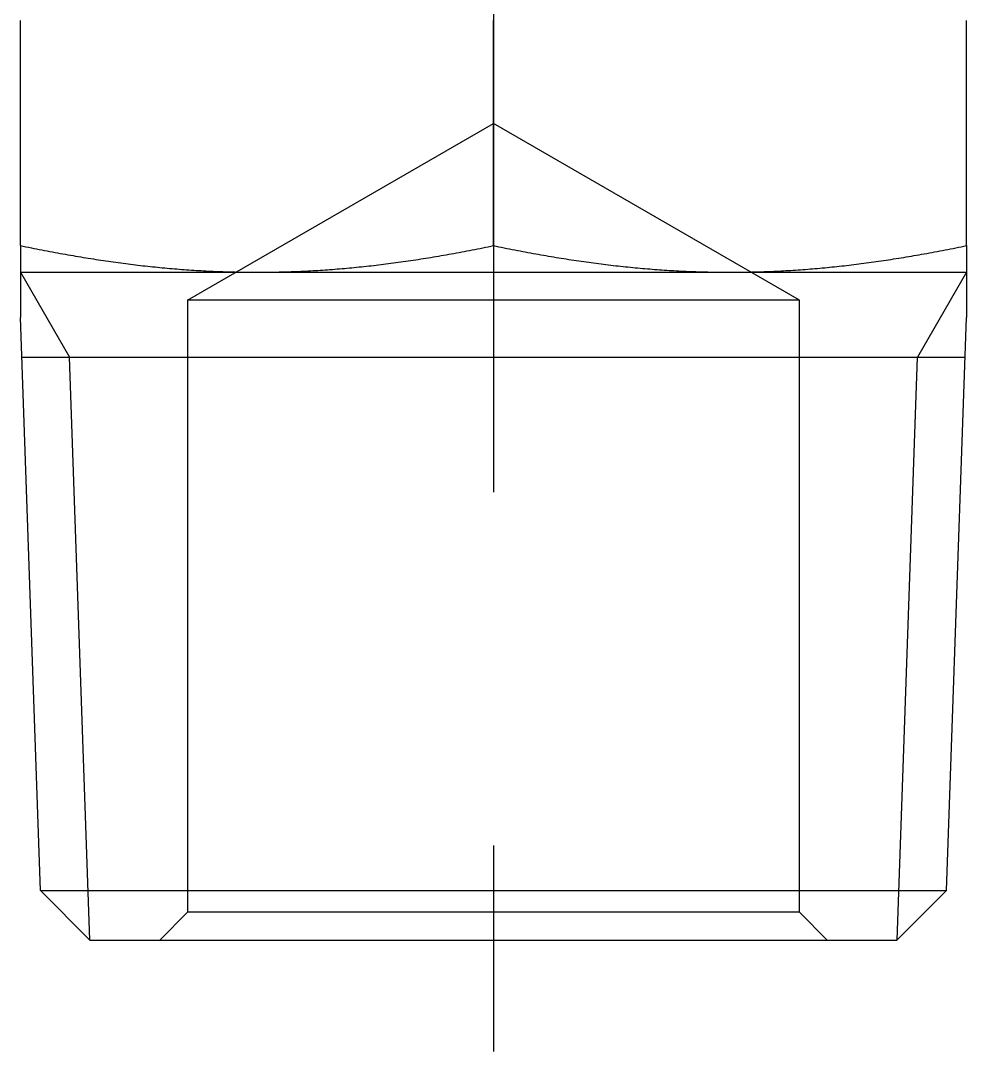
# Model space of a CAD drawing. Extents: x -15 to 88, y -14 to 40.
# Drawn here: x 65.83 to 82.83, y -2 to 16.52 of the extents above; entities that cross this region are included whole.
import ezdxf

# ---------------------------------------------------------------- set-up
doc = ezdxf.new("R2010")
doc.units = 0
doc.linetypes.add('CENTER', pattern=[50.8, 31.75, -6.35, 6.35, -6.35])
doc.linetypes.add('DASHED', pattern=[19.05, 12.7, -6.35])
doc.layers.get('0').update_dxf_attribs({"linetype": 'CONTINUOUS'})
doc.layers.add('CENTER', color=1, linetype='CENTER')

msp = doc.modelspace()

# ---------------------------------------------------------------- linework, layer by layer
at = {"color": 7, "linetype": 'CONTINUOUS'}
for p, q in [((65.82802, 12.4786), (65.82802, 16.5214)), ((74.32802, 12.4786), (74.32802, 16.5214)), ((82.82802, 12.4786), (82.82802, 16.5214)), ((65.82802, 12.4786), (65.82802, 12)), ((82.82802, 12.4786), (82.82802, 12)), ((65.82802, 12), (82.82802, 12)), ((65.82802, 12), (65.82802, 11.18953)), ((82.82802, 12), (82.82802, 11.18953)), ((66.18776, 0.88793), (65.82802, 11.18953)), ((82.46828, 0.88793), (82.82802, 11.18953)), ((65.85301, 10.47409), (82.80304, 10.47409)), ((66.18776, 0.88793), (82.46624, 0.88793)), ((66.18776, 0.88793), (67.07474, 0.00095)), ((82.46828, 0.88793), (81.58036, 0)), ((67.07477, 0), (81.58036, 0))]:
    msp.add_line(p, q, dxfattribs=at)
at = {"color": 3, "linetype": 'DASHED'}
for p, q in [((68.82802, 11.5), (74.32802, 14.67543)), ((79.82802, 11.5), (74.32802, 14.67543)), ((79.82802, 11.5), (68.82802, 11.5)), ((68.82802, 11.5), (68.82802, 0.5)), ((79.82802, 0.5), (79.82802, 11.5)), ((68.82802, 0.5), (68.32802, 0)), ((79.82802, 0.5), (68.82802, 0.5)), ((80.32802, 0), (79.82802, 0.5))]:
    msp.add_line(p, q, dxfattribs=at)
at = {"color": 3, "linetype": 'CONTINUOUS'}
for p, q in [((65.82802, 12), (66.70901, 10.47409)), ((82.82802, 12), (81.94704, 10.47409)), ((67.07477, 0), (66.70901, 10.47409)), ((81.58128, 0), (81.94704, 10.47409))]:
    msp.add_line(p, q, dxfattribs=at)
at = {"color": 7}
for points in [[(65.828, 12.4786, 0), (65.8764, 12.4685, 0), (65.9247, 12.4585, 0), (65.9728, 12.4486, 0), (66.0208, 12.4388, 0), (66.0686, 12.4291, 0), (66.1163, 12.4196, 0), (66.1638, 12.4102, 0), (66.2113, 12.4009, 0), (66.2586, 12.3917, 0), (66.3057, 12.3826, 0), (66.3528, 12.3736, 0), (66.3997, 12.3647, 0), (66.4465, 12.356, 0), (66.4932, 12.3474, 0), (66.5397, 12.3388, 0), (66.5862, 12.3304, 0), (66.6325, 12.3221, 0), (66.6787, 12.3139, 0), (66.7249, 12.3059, 0), (66.7709, 12.2979, 0), (66.8168, 12.29, 0), (66.8626, 12.2823, 0), (66.9083, 12.2746, 0), (66.9539, 12.2671, 0), (66.9994, 12.2597, 0), (67.0449, 12.2523, 0), (67.0902, 12.2451, 0), (67.1354, 12.238, 0), (67.1806, 12.231, 0), (67.2257, 12.2241, 0), (67.2707, 12.2173, 0), (67.3156, 12.2107, 0), (67.3605, 12.2041, 0), (67.4052, 12.1976, 0), (67.4499, 12.1913, 0), (67.4945, 12.185, 0), (67.5391, 12.1788, 0), (67.5836, 12.1728, 0), (67.628, 12.1669, 0), (67.6724, 12.161, 0), (67.7167, 12.1553, 0), (67.7609, 12.1496, 0), (67.8051, 12.1441, 0), (67.8492, 12.1387, 0), (67.8933, 12.1334, 0), (67.9374, 12.1282, 0), (67.9813, 12.123, 0), (68.0253, 12.118, 0), (68.0692, 12.1131, 0), (68.113, 12.1083, 0), (68.1568, 12.1036, 0), (68.2006, 12.099, 0), (68.2444, 12.0945, 0), (68.2881, 12.0901, 0), (68.3317, 12.0859, 0), (68.3754, 12.0817, 0), (68.419, 12.0776, 0), (68.4626, 12.0736, 0), (68.5062, 12.0697, 0), (68.5497, 12.066, 0), (68.5933, 12.0623, 0), (68.6368, 12.0587, 0), (68.6803, 12.0553, 0), (68.7238, 12.0519, 0), (68.7673, 12.0487, 0), (68.8107, 12.0455, 0), (68.8542, 12.0425, 0), (68.8977, 12.0395, 0), (68.9411, 12.0367, 0), (68.9846, 12.0339, 0), (69.0281, 12.0313, 0), (69.0716, 12.0288, 0), (69.115, 12.0264, 0), (69.1585, 12.024, 0), (69.202, 12.0218, 0), (69.2455, 12.0197, 0), (69.2891, 12.0177, 0), (69.3326, 12.0158, 0), (69.3762, 12.014, 0), (69.4198, 12.0123, 0), (69.4634, 12.0108, 0), (69.5071, 12.0093, 0), (69.5507, 12.0079, 0), (69.5944, 12.0067, 0), (69.6382, 12.0055, 0), (69.682, 12.0045, 0), (69.7258, 12.0035, 0), (69.7696, 12.0027, 0), (69.8135, 12.002, 0), (69.8575, 12.0014, 0), (69.9015, 12.0009, 0), (69.9455, 12.0005, 0), (69.9896, 12.0002, 0), (70.0338, 12.0001, 0), (70.078, 12, 0)], [(70.078, 12, 0), (70.1222, 12.0001, 0), (70.1664, 12.0002, 0), (70.2105, 12.0005, 0), (70.2546, 12.0009, 0), (70.2986, 12.0014, 0), (70.3425, 12.002, 0), (70.3864, 12.0027, 0), (70.4303, 12.0035, 0), (70.4741, 12.0045, 0), (70.5179, 12.0055, 0), (70.5616, 12.0067, 0), (70.6053, 12.0079, 0), (70.649, 12.0093, 0), (70.6926, 12.0108, 0), (70.7363, 12.0123, 0), (70.7799, 12.014, 0), (70.8234, 12.0158, 0), (70.867, 12.0177, 0), (70.9105, 12.0197, 0), (70.954, 12.0218, 0), (70.9975, 12.024, 0), (71.041, 12.0264, 0), (71.0845, 12.0288, 0), (71.128, 12.0313, 0), (71.1714, 12.0339, 0), (71.2149, 12.0367, 0), (71.2584, 12.0395, 0), (71.3018, 12.0425, 0), (71.3453, 12.0455, 0), (71.3888, 12.0487, 0), (71.4323, 12.0519, 0), (71.4757, 12.0553, 0), (71.5193, 12.0587, 0), (71.5628, 12.0623, 0), (71.6063, 12.066, 0), (71.6499, 12.0697, 0), (71.6934, 12.0736, 0), (71.737, 12.0776, 0), (71.7807, 12.0817, 0), (71.8243, 12.0859, 0), (71.868, 12.0901, 0), (71.9117, 12.0945, 0), (71.9554, 12.099, 0), (71.9992, 12.1036, 0), (72.043, 12.1083, 0), (72.0869, 12.1131, 0), (72.1308, 12.118, 0), (72.1747, 12.123, 0), (72.2187, 12.1282, 0), (72.2627, 12.1334, 0), (72.3068, 12.1387, 0), (72.3509, 12.1441, 0), (72.3951, 12.1496, 0), (72.4394, 12.1553, 0), (72.4837, 12.161, 0), (72.528, 12.1669, 0), (72.5725, 12.1728, 0), (72.617, 12.1788, 0), (72.6615, 12.185, 0), (72.7061, 12.1913, 0), (72.7508, 12.1976, 0), (72.7956, 12.2041, 0), (72.8404, 12.2107, 0), (72.8854, 12.2173, 0), (72.9304, 12.2241, 0), (72.9754, 12.231, 0), (73.0206, 12.238, 0), (73.0659, 12.2451, 0), (73.1112, 12.2523, 0), (73.1566, 12.2597, 0), (73.2021, 12.2671, 0), (73.2478, 12.2746, 0), (73.2935, 12.2823, 0), (73.3393, 12.29, 0), (73.3852, 12.2979, 0), (73.4312, 12.3059, 0), (73.4773, 12.3139, 0), (73.5235, 12.3221, 0), (73.5699, 12.3304, 0), (73.6163, 12.3388, 0), (73.6629, 12.3474, 0), (73.7096, 12.356, 0), (73.7564, 12.3647, 0), (73.8033, 12.3736, 0), (73.8503, 12.3826, 0), (73.8975, 12.3917, 0), (73.9448, 12.4009, 0), (73.9922, 12.4102, 0), (74.0398, 12.4196, 0), (74.0875, 12.4291, 0), (74.1353, 12.4388, 0), (74.1833, 12.4486, 0), (74.2314, 12.4585, 0), (74.2796, 12.4685, 0), (74.328, 12.4786, 0)], [(74.328, 12.4786, 0), (74.3764, 12.4685, 0), (74.4247, 12.4585, 0), (74.4728, 12.4486, 0), (74.5208, 12.4388, 0), (74.5686, 12.4291, 0), (74.6163, 12.4196, 0), (74.6638, 12.4102, 0), (74.7113, 12.4009, 0), (74.7586, 12.3917, 0), (74.8057, 12.3826, 0), (74.8528, 12.3736, 0), (74.8997, 12.3647, 0), (74.9465, 12.356, 0), (74.9932, 12.3474, 0), (75.0397, 12.3388, 0), (75.0862, 12.3304, 0), (75.1325, 12.3221, 0), (75.1787, 12.3139, 0), (75.2249, 12.3059, 0), (75.2709, 12.2979, 0), (75.3168, 12.29, 0), (75.3626, 12.2823, 0), (75.4083, 12.2746, 0), (75.4539, 12.2671, 0), (75.4994, 12.2597, 0), (75.5449, 12.2523, 0), (75.5902, 12.2451, 0), (75.6354, 12.238, 0), (75.6806, 12.231, 0), (75.7257, 12.2241, 0), (75.7707, 12.2173, 0), (75.8156, 12.2107, 0), (75.8605, 12.2041, 0), (75.9052, 12.1976, 0), (75.9499, 12.1913, 0), (75.9945, 12.185, 0), (76.0391, 12.1788, 0), (76.0836, 12.1728, 0), (76.128, 12.1669, 0), (76.1724, 12.161, 0), (76.2167, 12.1553, 0), (76.2609, 12.1496, 0), (76.3051, 12.1441, 0), (76.3492, 12.1387, 0), (76.3933, 12.1334, 0), (76.4374, 12.1282, 0), (76.4813, 12.123, 0), (76.5253, 12.118, 0), (76.5692, 12.1131, 0), (76.613, 12.1083, 0), (76.6568, 12.1036, 0), (76.7006, 12.099, 0), (76.7444, 12.0945, 0), (76.7881, 12.0901, 0), (76.8317, 12.0859, 0), (76.8754, 12.0817, 0), (76.919, 12.0776, 0), (76.9626, 12.0736, 0), (77.0062, 12.0697, 0), (77.0497, 12.066, 0), (77.0933, 12.0623, 0), (77.1368, 12.0587, 0), (77.1803, 12.0553, 0), (77.2238, 12.0519, 0), (77.2673, 12.0487, 0), (77.3107, 12.0455, 0), (77.3542, 12.0425, 0), (77.3977, 12.0395, 0), (77.4411, 12.0367, 0), (77.4846, 12.0339, 0), (77.5281, 12.0313, 0), (77.5716, 12.0288, 0), (77.615, 12.0264, 0), (77.6585, 12.024, 0), (77.702, 12.0218, 0), (77.7455, 12.0197, 0), (77.7891, 12.0177, 0), (77.8326, 12.0158, 0), (77.8762, 12.014, 0), (77.9198, 12.0123, 0), (77.9634, 12.0108, 0), (78.0071, 12.0093, 0), (78.0507, 12.0079, 0), (78.0944, 12.0067, 0), (78.1382, 12.0055, 0), (78.182, 12.0045, 0), (78.2258, 12.0035, 0), (78.2696, 12.0027, 0), (78.3135, 12.002, 0), (78.3575, 12.0014, 0), (78.4015, 12.0009, 0), (78.4455, 12.0005, 0), (78.4896, 12.0002, 0), (78.5338, 12.0001, 0), (78.578, 12, 0)], [(78.578, 12, 0), (78.6222, 12.0001, 0), (78.6664, 12.0002, 0), (78.7105, 12.0005, 0), (78.7546, 12.0009, 0), (78.7986, 12.0014, 0), (78.8425, 12.002, 0), (78.8864, 12.0027, 0), (78.9303, 12.0035, 0), (78.9741, 12.0045, 0), (79.0179, 12.0055, 0), (79.0616, 12.0067, 0), (79.1053, 12.0079, 0), (79.149, 12.0093, 0), (79.1926, 12.0108, 0), (79.2363, 12.0123, 0), (79.2799, 12.014, 0), (79.3234, 12.0158, 0), (79.367, 12.0177, 0), (79.4105, 12.0197, 0), (79.454, 12.0218, 0), (79.4975, 12.024, 0), (79.541, 12.0264, 0), (79.5845, 12.0288, 0), (79.628, 12.0313, 0), (79.6714, 12.0339, 0), (79.7149, 12.0367, 0), (79.7584, 12.0395, 0), (79.8018, 12.0425, 0), (79.8453, 12.0455, 0), (79.8888, 12.0487, 0), (79.9323, 12.0519, 0), (79.9757, 12.0553, 0), (80.0193, 12.0587, 0), (80.0628, 12.0623, 0), (80.1063, 12.066, 0), (80.1499, 12.0697, 0), (80.1934, 12.0736, 0), (80.237, 12.0776, 0), (80.2807, 12.0817, 0), (80.3243, 12.0859, 0), (80.368, 12.0901, 0), (80.4117, 12.0945, 0), (80.4554, 12.099, 0), (80.4992, 12.1036, 0), (80.543, 12.1083, 0), (80.5869, 12.1131, 0), (80.6308, 12.118, 0), (80.6747, 12.123, 0), (80.7187, 12.1282, 0), (80.7627, 12.1334, 0), (80.8068, 12.1387, 0), (80.8509, 12.1441, 0), (80.8951, 12.1496, 0), (80.9394, 12.1553, 0), (80.9837, 12.161, 0), (81.028, 12.1669, 0), (81.0725, 12.1728, 0), (81.117, 12.1788, 0), (81.1615, 12.185, 0), (81.2061, 12.1913, 0), (81.2508, 12.1976, 0), (81.2956, 12.2041, 0), (81.3404, 12.2107, 0), (81.3854, 12.2173, 0), (81.4304, 12.2241, 0), (81.4754, 12.231, 0), (81.5206, 12.238, 0), (81.5659, 12.2451, 0), (81.6112, 12.2523, 0), (81.6566, 12.2597, 0), (81.7021, 12.2671, 0), (81.7478, 12.2746, 0), (81.7935, 12.2823, 0), (81.8393, 12.29, 0), (81.8852, 12.2979, 0), (81.9312, 12.3059, 0), (81.9773, 12.3139, 0), (82.0235, 12.3221, 0), (82.0699, 12.3304, 0), (82.1163, 12.3388, 0), (82.1629, 12.3474, 0), (82.2096, 12.356, 0), (82.2564, 12.3647, 0), (82.3033, 12.3736, 0), (82.3503, 12.3826, 0), (82.3975, 12.3917, 0), (82.4448, 12.4009, 0), (82.4922, 12.4102, 0), (82.5398, 12.4196, 0), (82.5875, 12.4291, 0), (82.6353, 12.4388, 0), (82.6833, 12.4486, 0), (82.7314, 12.4585, 0), (82.7796, 12.4685, 0), (82.828, 12.4786, 0)]]:
    msp.add_polyline3d(points, dxfattribs=at)
at = {"layer": 'CENTER', "color": 1, "linetype": 'CENTER'}
msp.add_line((74.32802, 39.8), (74.32802, -2), dxfattribs=at)

doc.saveas('drawing.dxf')
